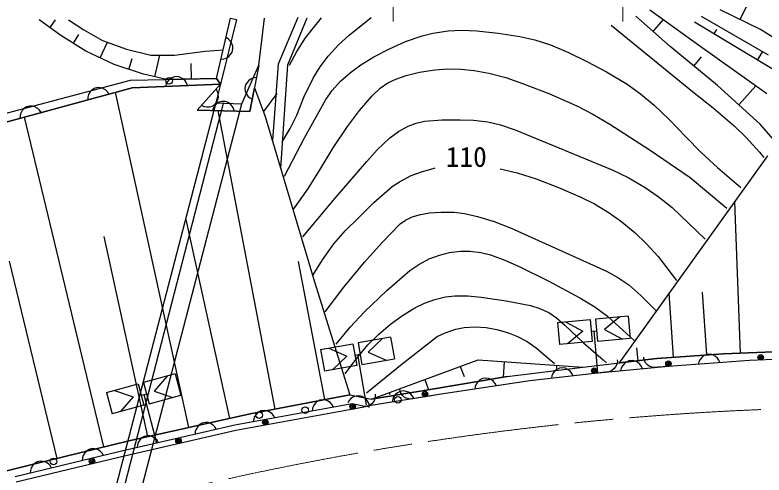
# Model space of a CAD drawing. Units: millimetres, scale not verified. Extents: x 40000 to 680000, y 20000 to 380000.
# Drawn here: x 261258 to 329567, y 297834 to 339745 of the extents above; entities that cross this region are included whole.
import ezdxf
from ezdxf.enums import TextEntityAlignment as Align

# ---------------------------------------------------------------- set-up
doc = ezdxf.new("R2010")
doc.units = ezdxf.units.MM
doc.header["$LTSCALE"] = 1000
doc.linetypes.add('CHAIN', pattern=[18.5, 12, -1.5, 3.5, -1.5])
for name, color, linetype, lineweight in [('M-BGD', 7, 'Continuous', 25), ('M-BMK', 2, 'CHAIN', 13), ('M-STR-HTXT', 7, 'Continuous', 13)]:
    doc.layers.add(name, color=color, linetype=linetype, lineweight=lineweight)
doc.styles.add('ＭＳ ゴシック', font='')
doc.styles.get('ＭＳ ゴシック').set_extended_font_data('MS Gothic')

msp = doc.modelspace()

# ---------------------------------------------------------------- linework, layer by layer
at = {"layer": 'M-BGD'}
for p, q in [((319156, 340227), (323728, 336936)), ((329249, 338422), (325557, 340227)), ((327403, 339325), (328130, 340831)), ((287051, 339523), (285261, 335258)), ((291724, 337902), (293739, 339523)), ((321020, 336865), (317890, 339625)), ((323834, 339625), (329953, 336122)), ((265440, 337885), (263472, 339316)), ((264456, 338600), (264964, 339306)), ((266135, 339299), (267541, 338400)), ((279639, 333965), (280920, 339441)), ((281452, 339340), (280009, 333433)), ((280920, 339441), (281452, 339340)), ((283797, 337661), (284013, 339441)), ((286156, 335211), (287899, 339476)), ((287750, 337672), (289217, 339476)), ((319455, 338245), (320401, 339331)), ((326823, 336936), (323236, 339095)), ((267541, 338400), (269244, 337435)), ((299375, 338101), (300762, 338305)), ((300762, 338305), (301980, 338362)), ((301980, 338362), (303378, 338310)), ((303378, 338310), (305326, 338101)), ((315641, 338812), (323047, 332778)), ((325029, 338015), (325275, 338430)), ((330656, 337538), (329249, 338422)), ((267722, 336454), (265440, 337885)), ((266581, 337169), (267072, 337962)), ((280724, 337549), (280508, 337682)), ((280891, 337385), (280724, 337549)), ((283504, 335171), (283797, 337661)), ((286956, 336410), (287750, 337672)), ((290762, 337014), (291724, 337902)), ((296874, 337315), (298378, 337858)), ((298378, 337858), (299375, 338101)), ((305326, 338101), (307311, 337778)), ((307311, 337778), (308677, 337472)), ((308677, 337472), (310082, 337038)), ((269012, 335838), (269688, 337271)), ((269244, 337435), (271443, 336620)), ((281040, 337143), (280891, 337385)), ((281111, 336919), (281040, 337143)), ((281133, 336666), (281111, 336919)), ((289806, 335979), (290762, 337014)), ((295423, 336668), (296874, 337315)), ((310082, 337038), (311737, 336331)), ((325311, 333327), (321020, 336865)), ((323728, 336936), (329812, 332584)), ((331148, 334318), (326823, 336936)), ((270302, 335222), (267722, 336454)), ((271443, 336620), (273643, 336071)), ((273643, 336071), (275809, 336087)), ((275809, 336087), (278604, 336454)), ((278604, 336454), (280248, 336569)), ((280765, 335968), (280927, 336136)), ((280927, 336136), (281060, 336353)), ((281060, 336353), (281133, 336666)), ((286297, 335163), (286956, 336410)), ((293997, 335938), (295423, 336668)), ((311737, 336331), (313418, 335498)), ((328986, 335627), (329453, 336408)), ((271634, 334790), (271952, 335780)), ((274015, 334113), (274465, 336077)), ((280050, 335724), (280302, 335747)), ((280302, 335747), (280524, 335818)), ((280524, 335818), (280765, 335968)), ((289076, 335021), (289806, 335979)), ((292797, 335211), (293997, 335938)), ((313418, 335498), (315195, 334564)), ((323165, 335096), (323858, 335946)), ((272965, 334357), (270302, 335222)), ((277352, 333917), (277323, 335337)), ((281943, 331637), (283504, 335171)), ((283504, 335171), (282665, 330950)), ((285261, 335258), (284728, 328334)), ((285488, 325791), (286156, 335211)), ((288449, 334001), (289076, 335021)), ((291845, 334510), (292797, 335211)), ((298153, 334536), (299539, 334748)), ((299539, 334748), (300735, 334827)), ((300735, 334827), (301949, 334803)), ((301949, 334803), (303146, 334691)), ((275065, 333869), (272965, 334357)), ((275792, 334114), (275555, 334024)), ((276111, 334126), (275792, 334114)), ((276354, 334055), (276111, 334126)), ((276559, 333942), (276354, 334055)), ((283281, 334047), (283030, 334015)), ((290947, 333707), (291845, 334510)), ((295991, 333910), (296944, 334242)), ((296944, 334242), (298153, 334536)), ((303146, 334691), (304485, 334456)), ((304485, 334456), (306029, 334035)), ((306029, 334035), (307544, 333515)), ((315195, 334564), (317084, 333437)), ((247813, 327438), (271803, 333801)), ((271803, 333801), (279639, 333965)), ((280009, 333433), (271960, 333118)), ((271960, 333118), (280009, 333433)), ((275056, 333481), (274985, 333236)), ((275168, 333687), (275056, 333481)), ((279639, 333965), (275065, 333869)), ((275360, 333895), (275168, 333687)), ((275555, 334024), (275360, 333895)), ((276766, 333749), (276559, 333942)), ((276894, 333553), (276766, 333749)), ((276983, 333315), (276894, 333553)), ((277865, 331087), (280009, 333433)), ((280009, 333433), (277865, 331087)), ((280009, 333433), (279582, 331755)), ((279639, 333965), (280009, 333433)), ((280009, 333433), (279639, 333965)), ((282292, 333384), (282230, 333068)), ((282418, 333605), (282292, 333384)), ((282575, 333778), (282418, 333605)), ((282810, 333936), (282575, 333778)), ((283030, 334015), (282810, 333936)), ((287640, 332312), (288449, 334001)), ((290194, 332853), (290947, 333707)), ((294568, 333068), (295275, 333560)), ((295275, 333560), (295991, 333910)), ((307544, 333515), (309929, 332579)), ((317084, 333437), (318311, 332561)), ((271960, 333118), (259573, 329752)), ((259573, 329752), (271960, 333118)), ((268117, 332741), (267976, 332494)), ((268279, 332910), (268117, 332741)), ((268490, 333050), (268279, 332910)), ((268798, 333134), (268490, 333050)), ((269051, 333119), (268798, 333134)), ((269275, 333055), (269051, 333119)), ((269521, 332914), (269275, 333055)), ((269688, 332751), (269521, 332914)), ((269828, 332539), (269688, 332751)), ((277106, 302157), (270432, 332703)), ((279736, 332778), (279614, 333001)), ((279802, 332553), (279736, 332778)), ((282230, 333068), (282261, 332816)), ((282261, 332816), (282339, 332595)), ((282665, 330950), (283091, 333095)), ((283091, 333095), (284085, 330484)), ((289609, 332037), (290194, 332853)), ((293834, 332383), (294568, 333068)), ((323047, 332778), (324938, 331291)), ((329214, 329788), (325311, 333327)), ((327262, 331558), (328818, 333295)), ((267912, 332268), (267898, 332014)), ((267976, 332494), (267912, 332268)), ((279663, 331807), (279767, 332039)), ((279767, 332039), (279814, 332269)), ((279814, 332269), (279802, 332553)), ((282339, 332595), (282496, 332358)), ((282496, 332358), (282669, 332200)), ((282669, 332200), (282888, 332074)), ((283942, 330945), (285167, 332604)), ((286961, 330632), (287640, 332312)), ((287649, 328558), (289609, 332037)), ((292685, 331035), (293834, 332383)), ((309929, 332579), (312497, 331456)), ((318311, 332561), (319551, 331541)), ((262296, 331367), (262085, 331227)), ((262605, 331451), (262296, 331367)), ((262857, 331437), (262605, 331451)), ((263082, 331373), (262857, 331437)), ((263327, 331231), (263082, 331373)), ((263288, 269173), (279597, 331758)), ((264170, 269371), (280275, 331720)), ((265813, 269739), (281943, 331637)), ((278260, 331520), (278491, 331416)), ((278491, 331416), (278719, 331368)), ((278719, 331368), (279002, 331380)), ((279002, 331380), (279226, 331447)), ((279226, 331447), (279447, 331570)), ((279478, 331484), (279352, 331286)), ((279447, 331570), (279663, 331807)), ((279683, 331679), (279478, 331484)), ((279582, 331755), (281943, 331637)), ((279887, 331794), (279683, 331679)), ((280129, 331868), (279887, 331794)), ((280449, 331859), (280129, 331868)), ((280686, 331771), (280449, 331859)), ((280883, 331645), (280686, 331771)), ((281077, 331438), (280883, 331645)), ((281191, 331234), (281077, 331438)), ((312497, 331456), (313966, 330705)), ((319551, 331541), (320920, 330237)), ((261783, 330811), (261719, 330585)), ((261923, 331058), (261783, 330811)), ((262085, 331227), (261923, 331058)), ((263495, 331068), (263327, 331231)), ((263635, 330856), (263495, 331068)), ((282665, 330950), (277865, 331087)), ((277865, 331087), (282665, 330950)), ((279352, 331286), (279265, 331047)), ((284975, 303832), (279799, 331032)), ((281264, 330990), (281191, 331234)), ((286363, 329404), (286961, 330632)), ((291594, 329591), (292685, 331035)), ((313966, 330705), (315518, 329791)), ((324938, 331291), (326836, 329655)), ((261719, 330585), (261704, 330331)), ((269370, 300396), (262115, 330443)), ((284085, 330484), (288586, 315433)), ((297837, 329903), (298611, 330075)), ((298611, 330075), (300214, 330184)), ((300214, 330184), (301865, 330187)), ((301865, 330187), (303066, 330157)), ((303066, 330157), (304391, 330009)), ((304391, 330009), (305548, 329724)), ((320920, 330237), (322440, 328637)), ((285638, 328197), (286363, 329404)), ((290290, 327637), (291594, 329591)), ((296238, 329136), (297118, 329627)), ((297118, 329627), (297837, 329903)), ((305548, 329724), (306872, 329272)), ((306872, 329272), (315728, 325647)), ((315518, 329791), (319188, 327429)), ((326836, 329655), (327934, 328576)), ((331583, 327043), (329214, 329788)), ((295458, 328559), (296238, 329136)), ((322440, 328637), (323840, 327205)), ((327934, 328576), (329141, 327233)), ((285826, 325069), (287649, 328558)), ((294295, 327454), (295458, 328559)), ((289039, 325576), (290290, 327637)), ((293353, 326405), (294295, 327454)), ((319188, 327429), (322832, 324950)), ((323840, 327205), (325313, 325844)), ((329141, 327233), (329535, 326775)), ((316387, 308055), (329903, 326928)), ((290454, 323063), (293353, 326405)), ((325313, 325844), (327463, 324026)), ((287956, 323881), (289039, 325576)), ((297378, 325110), (298318, 325469)), ((298318, 325469), (299488, 325788)), ((299488, 325788), (299580, 325808)), ((305508, 325742), (307061, 325356)), ((307061, 325356), (308779, 324810)), ((315728, 325647), (317163, 324930)), ((295645, 324105), (296311, 324558)), ((296311, 324558), (297378, 325110)), ((308779, 324810), (310834, 324038)), ((317163, 324930), (318722, 324024)), ((322832, 324950), (326191, 322131)), ((286674, 322083), (287956, 323881)), ((293989, 322648), (295645, 324105)), ((310834, 324038), (312860, 323158)), ((318722, 324024), (319922, 323194)), ((312860, 323158), (314109, 322529)), ((319922, 323194), (321176, 322192)), ((287522, 319524), (290454, 323063)), ((292545, 321241), (293989, 322648)), ((314109, 322529), (315458, 321722)), ((327426, 308945), (326891, 322737)), ((299050, 321708), (300093, 321786)), ((300093, 321786), (301295, 321766)), ((301295, 321766), (302264, 321657)), ((321176, 322192), (324213, 319334)), ((280840, 302982), (276877, 321117)), ((291405, 320107), (292545, 321241)), ((296398, 320709), (296883, 321053)), ((296883, 321053), (297477, 321343)), ((297477, 321343), (298245, 321574)), ((298245, 321574), (299050, 321708)), ((302264, 321657), (303440, 321400)), ((303440, 321400), (304970, 320926)), ((315458, 321722), (316598, 320904)), ((294740, 319016), (296398, 320709)), ((304970, 320926), (306496, 320337)), ((316598, 320904), (317807, 319903)), ((290348, 318908), (291405, 320107)), ((306496, 320337), (315190, 316408)), ((317807, 319903), (318831, 318938)), ((273373, 301331), (269392, 319552)), ((293139, 317215), (294740, 319016)), ((289310, 317438), (290348, 318908)), ((318831, 318938), (319918, 317756)), ((299024, 317514), (299964, 317866)), ((299964, 317866), (300898, 318102)), ((300898, 318102), (301892, 318231)), ((301892, 318231), (302747, 318236)), ((302747, 318236), (303742, 318116)), ((303742, 318116), (304628, 317900)), ((304628, 317900), (305942, 317417)), ((319918, 317756), (321575, 315543)), ((265097, 299351), (260760, 317315)), ((289514, 304707), (287119, 317287)), ((288464, 316064), (289310, 317438)), ((291256, 314934), (293139, 317215)), ((297264, 316454), (298087, 317022)), ((298087, 317022), (299024, 317514)), ((305942, 317417), (307223, 316838)), ((295163, 314632), (297264, 316454)), ((307223, 316838), (309956, 315490)), ((315190, 316408), (316245, 315825)), ((316245, 315825), (317240, 315154)), ((288586, 315433), (291783, 305144)), ((289547, 312700), (291256, 314934)), ((309956, 315490), (312768, 313979)), ((317240, 315154), (318342, 314191)), ((293118, 312707), (295163, 314632)), ((321319, 308557), (320904, 314407)), ((324360, 308775), (323956, 314477)), ((298610, 313503), (299539, 313838)), ((299539, 313838), (300517, 314067)), ((300517, 314067), (301369, 314169)), ((301369, 314169), (302566, 314158)), ((302566, 314158), (303761, 314035)), ((303761, 314035), (306042, 313703)), ((306042, 313703), (308262, 313266)), ((312768, 313979), (314139, 313146)), ((318342, 314191), (319456, 313078)), ((296518, 312316), (297711, 313062)), ((297711, 313062), (298610, 313503)), ((308262, 313266), (309035, 313033)), ((309035, 313033), (309946, 312629)), ((314139, 313146), (315298, 312313)), ((319456, 313078), (319738, 312794)), ((291821, 311305), (293118, 312707)), ((295514, 311577), (296518, 312316)), ((309946, 312629), (310644, 312158)), ((317180, 312302), (314192, 312039)), ((316433, 312237), (315026, 311103)), ((315298, 312313), (317713, 310093)), ((317180, 312302), (317354, 310298)), ((294439, 310668), (295514, 311577)), ((310644, 312158), (311400, 311494)), ((310726, 311732), (313715, 311995)), ((310726, 311732), (310901, 309727)), ((311400, 311494), (313095, 309889)), ((311474, 311797), (313055, 310927)), ((313715, 311995), (313889, 309990)), ((314192, 312039), (314366, 310035)), ((290536, 309761), (291821, 311305)), ((300500, 310793), (301454, 311120)), ((301454, 311120), (302217, 311278)), ((302217, 311278), (303214, 311341)), ((303214, 311341), (304217, 311269)), ((304217, 311269), (305193, 311093)), ((305193, 311093), (306164, 310823)), ((306164, 310823), (307095, 310456)), ((313055, 310927), (311648, 309793)), ((313807, 310931), (314285, 310973)), ((314036, 310968), (314369, 307141)), ((315026, 311103), (316607, 310232)), ((295509, 310407), (292555, 309883)), ((293442, 309680), (294439, 310668)), ((294770, 310276), (293467, 309023)), ((295509, 310407), (295856, 308426)), ((296569, 307977), (299771, 310445)), ((299771, 310445), (300500, 310793)), ((307095, 310456), (307963, 309986)), ((314366, 310035), (317354, 310298)), ((289129, 309272), (292083, 309797)), ((292083, 309797), (292431, 307815)), ((292337, 308356), (293442, 309680)), ((292555, 309883), (292902, 307901)), ((307963, 309986), (308784, 309419)), ((313889, 309990), (310901, 309727)), ((313095, 309889), (314908, 308317)), ((289129, 309272), (289477, 307291)), ((289868, 309403), (291518, 308675)), ((292268, 308745), (292739, 308829)), ((292492, 308802), (293293, 304236)), ((293467, 309023), (295118, 308295)), ((308784, 309419), (310460, 308008)), ((318093, 308251), (317961, 309414)), ((319798, 308447), (325881, 308884)), ((325881, 308884), (319798, 308447)), ((324341, 308817), (324108, 308720)), ((324661, 308840), (324341, 308817)), ((324906, 308777), (324661, 308840)), ((325114, 308671), (324906, 308777)), ((325881, 308884), (332061, 309127)), ((332061, 309127), (325881, 308884)), ((291518, 308675), (290215, 307422)), ((291384, 307060), (292337, 308356)), ((292902, 307901), (295856, 308426)), ((293762, 304755), (303495, 308323)), ((303495, 308323), (313039, 307670)), ((305881, 308160), (305785, 306737)), ((313039, 307670), (319798, 308447)), ((314908, 308317), (315217, 308055)), ((316199, 308179), (316147, 307930)), ((316180, 308339), (316199, 308179)), ((319798, 308447), (316387, 308055)), ((317020, 308127), (316832, 307988)), ((317252, 308229), (317020, 308127)), ((317570, 308259), (317252, 308229)), ((317816, 308201), (317570, 308259)), ((318027, 308100), (317816, 308201)), ((318244, 307918), (318027, 308100)), ((318611, 308443), (318602, 308563)), ((318665, 308245), (318611, 308443)), ((318802, 308013), (318665, 308245)), ((328254, 308253), (320868, 307719)), ((328254, 308253), (320868, 307719)), ((323626, 308160), (323564, 307914)), ((323732, 308370), (323626, 308160)), ((323917, 308585), (323732, 308370)), ((324108, 308720), (323917, 308585)), ((325327, 308485), (325114, 308671)), ((325461, 308293), (325327, 308485)), ((325558, 308058), (325461, 308293)), ((334434, 308544), (328254, 308253)), ((334434, 308544), (328254, 308253)), ((292431, 307815), (289477, 307291)), ((293315, 305307), (296569, 307977)), ((301872, 307728), (302209, 306799)), ((306136, 306796), (313039, 307670)), ((310680, 307461), (310495, 307318)), ((310653, 307833), (310634, 307552)), ((310909, 307568), (310680, 307461)), ((311227, 307605), (310909, 307568)), ((311475, 307553), (311227, 307605)), ((311687, 307456), (311475, 307553)), ((311909, 307279), (311687, 307456)), ((320868, 307719), (314109, 307087)), ((315874, 307493), (315689, 307351)), ((316050, 307716), (315874, 307493)), ((316147, 307930), (316050, 307716)), ((316550, 307558), (316493, 307310)), ((316651, 307769), (316550, 307558)), ((316832, 307988), (316651, 307769)), ((318382, 307729), (318244, 307918)), ((318484, 307496), (318382, 307729)), ((318933, 307861), (318802, 308013)), ((319101, 307752), (318933, 307861)), ((319349, 307649), (319101, 307752)), ((319551, 307623), (319349, 307649)), ((319871, 307646), (319551, 307623)), ((320868, 307719), (319871, 307646)), ((275865, 307042), (272967, 306261)), ((275140, 306847), (273950, 305484)), ((275865, 307042), (276382, 305098)), ((299135, 305630), (306136, 306796)), ((306136, 306796), (299135, 305630)), ((314109, 307087), (308219, 306407)), ((314109, 307087), (308219, 306407)), ((310223, 306881), (310171, 306632)), ((310319, 307095), (310223, 306881)), ((310495, 307318), (310319, 307095)), ((312051, 307092), (311909, 307279)), ((312157, 306862), (312051, 307092)), ((315102, 307202), (314109, 307087)), ((315420, 307238), (315102, 307202)), ((315689, 307351), (315420, 307238)), ((269608, 305352), (272505, 306133)), ((272505, 306133), (273023, 304190)), ((272967, 306261), (273485, 304317)), ((298628, 306539), (298967, 305602)), ((308219, 306407), (300125, 305195)), ((308219, 306407), (300125, 305195)), ((303316, 306120), (303227, 305904)), ((303485, 306349), (303316, 306120)), ((303665, 306498), (303485, 306349)), ((303890, 306613), (303665, 306498)), ((304207, 306661), (303890, 306613)), ((304456, 306617), (304207, 306661)), ((304671, 306527), (304456, 306617)), ((304899, 306357), (304671, 306527)), ((305047, 306176), (304899, 306357)), ((305161, 305949), (305047, 306176)), ((269608, 305352), (270125, 303409)), ((270332, 305547), (272040, 304966)), ((273950, 305484), (275658, 304903)), ((293762, 304755), (299135, 305630)), ((299135, 305630), (293762, 304755)), ((295384, 305350), (295452, 305163)), ((296359, 305445), (296135, 305328)), ((296675, 305496), (296359, 305445)), ((296381, 305490), (296362, 305609)), ((296452, 305297), (296381, 305490)), ((296925, 305455), (296675, 305496)), ((297141, 305367), (296925, 305455)), ((297370, 305200), (297141, 305367)), ((303227, 305904), (303183, 305653)), ((272040, 304966), (270850, 303604)), ((272780, 305102), (273243, 305227)), ((272999, 305178), (274177, 300754)), ((273485, 304317), (276382, 305098)), ((282706, 303395), (291783, 305144)), ((291783, 305144), (282706, 303395)), ((289344, 304695), (289029, 304638)), ((289594, 304659), (289344, 304695)), ((289812, 304576), (289594, 304659)), ((291901, 304797), (291742, 304624)), ((291783, 305144), (293762, 304755)), ((292137, 304953), (291901, 304797)), ((292358, 305030), (292137, 304953)), ((292609, 305059), (292358, 305030)), ((292922, 304994), (292609, 305059)), ((293141, 304866), (292922, 304994)), ((293312, 304706), (293141, 304866)), ((300125, 305195), (293173, 304078)), ((293467, 304468), (293312, 304706)), ((294083, 304798), (294001, 304578)), ((294119, 305050), (294083, 304798)), ((294091, 305208), (294119, 305050)), ((295703, 304729), (295662, 304478)), ((295790, 304947), (295703, 304729)), ((295956, 305177), (295790, 304947)), ((296135, 305328), (295956, 305177)), ((296608, 305078), (296452, 305297)), ((296752, 304938), (296608, 305078)), ((296929, 304844), (296752, 304938)), ((297185, 304763), (296929, 304844)), ((297388, 304755), (297185, 304763)), ((297520, 305021), (297370, 305200)), ((297704, 304806), (297388, 304755)), ((297637, 304795), (297520, 305021)), ((298692, 304965), (297704, 304806)), ((300125, 305195), (298692, 304965)), ((273023, 304190), (270125, 303409)), ((292015, 304321), (281297, 302378)), ((292015, 304321), (281297, 302378)), ((288470, 304128), (288387, 303908)), ((288631, 304362), (288470, 304128)), ((288807, 304516), (288631, 304362)), ((289029, 304638), (288807, 304516)), ((290045, 304413), (289812, 304576)), ((290198, 304237), (290045, 304413)), ((290319, 304013), (290198, 304237)), ((291742, 304624), (291615, 304404)), ((293173, 304078), (292015, 304321)), ((293087, 304004), (292103, 303826)), ((293402, 304061), (293087, 304004)), ((293664, 304190), (293402, 304061)), ((293544, 304247), (293467, 304468)), ((293573, 303994), (293544, 304247)), ((293839, 304345), (293664, 304190)), ((294001, 304578), (293839, 304345)), ((271506, 300918), (282706, 303395)), ((282706, 303395), (271506, 300918)), ((292103, 303826), (281397, 301885)), ((292103, 303826), (281397, 301885)), ((283273, 303390), (283111, 303156)), ((283448, 303544), (283273, 303390)), ((283670, 303666), (283448, 303544)), ((283985, 303724), (283670, 303666)), ((284235, 303687), (283985, 303724)), ((284453, 303604), (284235, 303687)), ((284686, 303442), (284453, 303604)), ((284839, 303265), (284686, 303442)), ((288387, 303908), (288351, 303656)), ((278623, 302630), (278311, 302558)), ((278875, 302605), (278623, 302630)), ((283029, 302937), (282992, 302685)), ((283111, 303156), (283029, 302937)), ((284960, 303042), (284839, 303265)), ((281297, 302378), (270724, 299949)), ((281297, 302378), (270724, 299949)), ((277776, 302023), (277704, 301800)), ((277926, 302264), (277776, 302023)), ((278095, 302426), (277926, 302264)), ((278311, 302558), (278095, 302426)), ((279096, 302532), (278875, 302605)), ((279336, 302381), (279096, 302532)), ((279497, 302212), (279336, 302381)), ((279629, 301994), (279497, 302212)), ((281397, 301885), (270838, 299459)), ((281397, 301885), (270838, 299459)), ((273024, 301344), (272808, 301212)), ((273336, 301416), (273024, 301344)), ((273588, 301391), (273336, 301416)), ((273810, 301318), (273588, 301391)), ((274049, 301167), (273810, 301318)), ((277704, 301800), (277679, 301546)), ((262961, 298829), (271506, 300918)), ((271506, 300918), (262961, 298829)), ((272417, 300585), (272393, 300332)), ((272490, 300808), (272417, 300585)), ((272640, 301049), (272490, 300808)), ((272808, 301212), (272640, 301049)), ((274211, 300997), (274049, 301167)), ((274342, 300780), (274211, 300997)), ((270724, 299949), (261262, 297666)), ((270724, 299949), (261262, 297666)), ((267792, 300028), (267626, 299863)), ((268007, 300162), (267792, 300028)), ((268318, 300237), (268007, 300162)), ((268570, 300215), (268318, 300237)), ((268793, 300145), (268570, 300215)), ((269034, 299996), (268793, 300145)), ((269197, 299829), (269034, 299996)), ((270838, 299459), (261379, 297177)), ((270838, 299459), (261379, 297177)), ((267408, 299397), (267386, 299143)), ((267478, 299621), (267408, 299397)), ((267626, 299863), (267478, 299621)), ((269331, 299613), (269197, 299829)), ((251483, 295963), (262961, 298829)), ((262961, 298829), (251483, 295963)), ((262895, 298722), (262747, 298479)), ((263061, 298886), (262895, 298722)), ((263276, 299021), (263061, 298886)), ((263587, 299096), (263276, 299021)), ((263839, 299074), (263587, 299096)), ((264061, 299003), (263839, 299074)), ((264303, 298855), (264061, 299003)), ((264466, 298687), (264303, 298855)), ((264600, 298471), (264466, 298687)), ((262677, 298255), (262655, 298002)), ((262747, 298479), (262677, 298255))]:
    msp.add_line(p, q, dxfattribs=at)
for centre, major_axis in [((275317, 333754), (0, -302)), ((329265, 308552), (0, -252)), ((320850, 307969), (0, -252)), ((320850, 307969), (0, -151)), ((329265, 308552), (0, -151)), ((329265, 308552), (0, -50.3)), ((314081, 307337), (0, -252)), ((314081, 307337), (0, -151)), ((320850, 307969), (0, -50.3)), ((314081, 307337), (0, -50.3)), ((298652, 305213), (0, -252)), ((298652, 305213), (0, -151)), ((296166, 304685), (0, -302)), ((298652, 305213), (0, -50.3)), ((287733, 303750), (0, -302)), ((292059, 304073), (0, -252)), ((292059, 304073), (0, -151)), ((292059, 304073), (0, -50.3)), ((283516, 303283), (0, -302)), ((284096, 302630), (0, -252)), ((284096, 302630), (0, -151)), ((284096, 302630), (0, -50.3)), ((276171, 300942), (0, -252)), ((276171, 300942), (0, -151)), ((276171, 300942), (0, -50.3)), ((264774, 299058), (0, -302)), ((268287, 299102), (0, -252)), ((268287, 299102), (0, -151)), ((268287, 299102), (0, -50.3))]:
    msp.add_ellipse(centre, major_axis=major_axis, ratio=0.993862, dxfattribs=at)
at = {"layer": 'M-BMK'}
msp.add_ellipse((340678, 22336), major_axis=(0, -281694), ratio=0.993862, start_param=3.050169, end_param=3.405142, dxfattribs=at)
at = {"layer": 'M-STR-HTXT'}
for p, q in [((295755, 339155), (295755, 343409)), ((316689, 343409), (316689, 339155))]:
    msp.add_line(p, q, dxfattribs=at)

# ---------------------------------------------------------------- texts
at = {"layer": 'M-BGD', "style": 'ＭＳ ゴシック'}
msp.add_text('110', height=1833, dxfattribs=at).set_placement((300542, 325357), align=Align.BOTTOM_LEFT)

doc.saveas('drawing.dxf')
